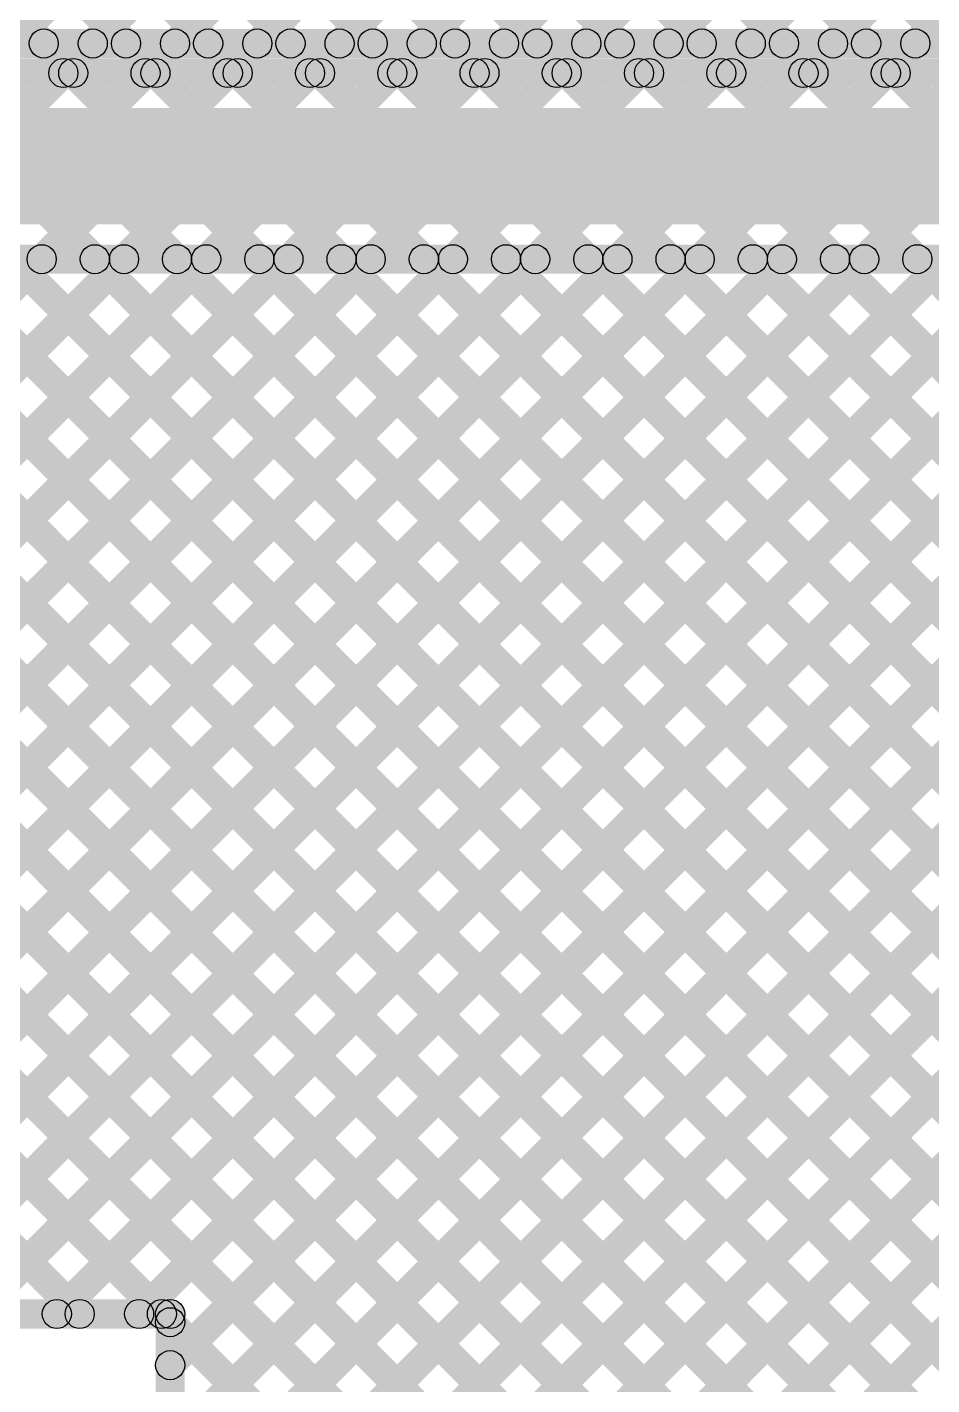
# Model space of a CAD drawing. Header units: millimetres. Extents: x -0.22 to 4.11, y -0.25 to 2.01.
# Drawn here: x 2.6453 to 2.9565, y 0.1857 to 0.6523 of the extents above; entities that cross this region are included whole.
import ezdxf

# ---------------------------------------------------------------- set-up
doc = ezdxf.new("R2010")
doc.units = ezdxf.units.MM
doc.header["$MEASUREMENT"] = 0
doc.layers.add('BottomLayer', color=5, linetype='Continuous')
doc.layers.add('TopLayer', color=1, linetype='Continuous')

msp = doc.modelspace()

# ---------------------------------------------------------------- hatches: boundary and pattern name
at = {"layer": 'BottomLayer'}
for points in [[(2.20655, 0.20652), (2.19948, 0.21359), (3.72238, 1.7365), (3.72946, 1.72943)], [(2.20655, 0.20652), (2.19948, 0.21359), (3.72238, 1.7365), (3.72946, 1.72943)], [(2.23483, 0.20652), (2.22776, 0.21359), (3.73107, 1.7169), (3.73814, 1.70983)], [(2.23483, 0.20652), (2.22776, 0.21359), (3.73107, 1.7169), (3.73814, 1.70983)], [(2.26312, 0.20652), (2.25605, 0.21359), (3.74338, 1.70092), (3.75045, 1.69385)], [(2.26312, 0.20652), (2.25605, 0.21359), (3.74338, 1.70092), (3.75045, 1.69385)], [(2.2914, 0.20652), (2.28433, 0.21359), (3.75898, 1.68825), (3.76606, 1.68118)], [(2.2914, 0.20652), (2.28433, 0.21359), (3.75898, 1.68825), (3.76606, 1.68118)], [(2.31968, 0.20652), (2.31261, 0.21359), (3.77815, 1.67913), (3.78522, 1.67206)], [(2.31968, 0.20652), (2.31261, 0.21359), (3.77815, 1.67913), (3.78522, 1.67206)], [(2.34797, 0.20652), (2.3409, 0.21359), (3.791, 1.66369), (3.79807, 1.65662)], [(2.34797, 0.20652), (2.3409, 0.21359), (3.791, 1.66369), (3.79807, 1.65662)], [(2.37625, 0.20652), (2.36918, 0.21359), (3.791, 1.63541), (3.79807, 1.62834)], [(2.37625, 0.20652), (2.36918, 0.21359), (3.791, 1.63541), (3.79807, 1.62834)], [(2.40454, 0.20652), (2.39747, 0.21359), (3.791, 1.60712), (3.79807, 1.60005)], [(2.40454, 0.20652), (2.39747, 0.21359), (3.791, 1.60712), (3.79807, 1.60005)], [(2.43282, 0.20652), (2.42575, 0.21359), (3.677, 1.46484), (3.68407, 1.45777)], [(2.43282, 0.20652), (2.42575, 0.21359), (3.677, 1.46484), (3.68407, 1.45777)], [(2.46111, 0.20652), (2.45404, 0.21359), (3.677, 1.43655), (3.68407, 1.42948)], [(2.46111, 0.20652), (2.45404, 0.21359), (3.677, 1.43655), (3.68407, 1.42948)], [(2.48939, 0.20652), (2.48232, 0.21359), (3.677, 1.40827), (3.68407, 1.4012)], [(2.48939, 0.20652), (2.48232, 0.21359), (3.677, 1.40827), (3.68407, 1.4012)], [(2.51767, 0.20652), (2.5106, 0.21359), (3.677, 1.37999), (3.68407, 1.37291)], [(2.51767, 0.20652), (2.5106, 0.21359), (3.677, 1.37999), (3.68407, 1.37291)], [(2.54596, 0.20652), (2.53889, 0.21359), (3.677, 1.3517), (3.68407, 1.34463)], [(2.54596, 0.20652), (2.53889, 0.21359), (3.677, 1.3517), (3.68407, 1.34463)], [(2.28168, 1.32011), (2.28875, 1.32718), (3.59801, 0.01792), (3.59094, 0.01085)], [(2.28168, 1.32011), (2.28875, 1.32718), (3.59801, 0.01792), (3.59094, 0.01085)], [(2.57424, 0.20652), (2.56717, 0.21359), (3.677, 1.32342), (3.68407, 1.31635)], [(2.57424, 0.20652), (2.56717, 0.21359), (3.677, 1.32342), (3.68407, 1.31635)], [(2.28168, 1.29182), (2.28875, 1.29889), (3.56972, 0.01792), (3.56265, 0.01085)], [(2.28168, 1.29182), (2.28875, 1.29889), (3.56972, 0.01792), (3.56265, 0.01085)], [(2.60253, 0.20652), (2.59546, 0.21359), (3.677, 1.29513), (3.68407, 1.28806)], [(2.60253, 0.20652), (2.59546, 0.21359), (3.677, 1.29513), (3.68407, 1.28806)], [(2.28168, 1.26354), (2.28875, 1.27061), (3.54144, 0.01792), (3.53437, 0.01085)], [(2.28168, 1.26354), (2.28875, 1.27061), (3.54144, 0.01792), (3.53437, 0.01085)], [(2.63081, 0.20652), (2.62374, 0.21359), (3.677, 1.26685), (3.68407, 1.25978)], [(2.63081, 0.20652), (2.62374, 0.21359), (3.677, 1.26685), (3.68407, 1.25978)], [(2.28168, 1.23525), (2.28875, 1.24232), (3.51315, 0.01792), (3.50608, 0.01085)], [(2.28168, 1.23525), (2.28875, 1.24232), (3.51315, 0.01792), (3.50608, 0.01085)], [(2.6591, 0.20652), (2.65203, 0.21359), (3.677, 1.23856), (3.68407, 1.23149)], [(2.6591, 0.20652), (2.65203, 0.21359), (3.677, 1.23856), (3.68407, 1.23149)], [(2.68738, 0.20652), (2.68031, 0.21359), (3.69075, 1.22403), (3.69782, 1.21696)], [(2.68738, 0.20652), (2.68031, 0.21359), (3.69075, 1.22403), (3.69782, 1.21696)], [(2.69807, 0.16064), (2.691, 0.16771), (3.74732, 1.22403), (3.75439, 1.21696)], [(2.69807, 0.13236), (2.691, 0.13943), (3.7756, 1.22403), (3.78267, 1.21696)], [(2.69807, 0.18892), (2.691, 0.196), (3.71903, 1.22403), (3.72611, 1.21696)], [(2.69807, 0.16064), (2.691, 0.16771), (3.74732, 1.22403), (3.75439, 1.21696)], [(2.69807, 0.13236), (2.691, 0.13943), (3.7756, 1.22403), (3.78267, 1.21696)], [(2.69807, 0.18892), (2.691, 0.196), (3.71903, 1.22403), (3.72611, 1.21696)], [(2.28168, 1.20697), (2.28875, 1.21404), (3.48487, 0.01792), (3.4778, 0.01085)], [(2.28168, 1.20697), (2.28875, 1.21404), (3.48487, 0.01792), (3.4778, 0.01085)], [(2.69807, 0.10407), (2.691, 0.11114), (3.791, 1.21114), (3.79807, 1.20407)], [(2.69807, 0.10407), (2.691, 0.11114), (3.791, 1.21114), (3.79807, 1.20407)], [(2.28168, 1.17868), (2.28875, 1.18575), (3.45659, 0.01792), (3.44951, 0.01085)], [(2.28168, 1.17868), (2.28875, 1.18575), (3.45659, 0.01792), (3.44951, 0.01085)], [(2.69807, 0.07579), (2.691, 0.08286), (3.791, 1.18286), (3.79807, 1.17579)], [(2.69807, 0.07579), (2.691, 0.08286), (3.791, 1.18286), (3.79807, 1.17579)], [(2.28168, 1.1504), (2.28875, 1.15747), (3.4283, 0.01792), (3.42123, 0.01085)], [(2.28168, 1.1504), (2.28875, 1.15747), (3.4283, 0.01792), (3.42123, 0.01085)], [(2.69807, 0.0475), (2.691, 0.05457), (3.791, 1.15457), (3.79807, 1.1475)], [(2.69807, 0.0475), (2.691, 0.05457), (3.791, 1.15457), (3.79807, 1.1475)], [(2.28168, 1.12212), (2.28875, 1.12919), (3.40002, 0.01792), (3.39295, 0.01085)], [(2.28168, 1.12212), (2.28875, 1.12919), (3.40002, 0.01792), (3.39295, 0.01085)], [(2.69807, 0.01922), (2.691, 0.02629), (3.791, 1.12629), (3.79807, 1.11922)], [(2.69807, 0.01922), (2.691, 0.02629), (3.791, 1.12629), (3.79807, 1.11922)], [(2.28168, 1.09383), (2.28875, 1.1009), (3.37173, 0.01792), (3.36466, 0.01085)], [(2.28168, 1.09383), (2.28875, 1.1009), (3.37173, 0.01792), (3.36466, 0.01085)], [(2.71799, 0.01085), (2.71091, 0.01792), (3.791, 1.09801), (3.79807, 1.09093)], [(2.71799, 0.01085), (2.71091, 0.01792), (3.791, 1.09801), (3.79807, 1.09093)], [(2.28168, 1.06555), (2.28875, 1.07262), (3.34345, 0.01792), (3.33638, 0.01085)], [(2.28168, 1.06555), (2.28875, 1.07262), (3.34345, 0.01792), (3.33638, 0.01085)], [(2.74627, 0.01085), (2.7392, 0.01792), (3.791, 1.06972), (3.79807, 1.06265)], [(2.74627, 0.01085), (2.7392, 0.01792), (3.791, 1.06972), (3.79807, 1.06265)], [(2.28168, 1.03726), (2.28875, 1.04433), (3.31516, 0.01792), (3.30809, 0.01085)], [(2.28168, 1.03726), (2.28875, 1.04433), (3.31516, 0.01792), (3.30809, 0.01085)], [(2.77455, 0.01085), (2.76748, 0.01792), (3.791, 1.04144), (3.79807, 1.03437)], [(2.77455, 0.01085), (2.76748, 0.01792), (3.791, 1.04144), (3.79807, 1.03437)], [(2.28168, 1.00898), (2.28875, 1.01605), (3.28688, 0.01792), (3.27981, 0.01085)], [(2.28168, 1.00898), (2.28875, 1.01605), (3.28688, 0.01792), (3.27981, 0.01085)], [(2.28168, 0.98069), (2.28875, 0.98776), (3.2586, 0.01792), (3.25152, 0.01085)], [(2.28168, 0.98069), (2.28875, 0.98776), (3.2586, 0.01792), (3.25152, 0.01085)], [(2.28168, 0.95241), (2.28875, 0.95948), (3.23031, 0.01792), (3.22324, 0.01085)], [(2.28168, 0.95241), (2.28875, 0.95948), (3.23031, 0.01792), (3.22324, 0.01085)], [(2.28142, 0.92439), (2.28849, 0.93146), (3.20203, 0.01792), (3.19496, 0.01085)], [(2.28142, 0.92439), (2.28849, 0.93146), (3.20203, 0.01792), (3.19496, 0.01085)], [(2.27198, 0.90554), (2.27905, 0.91261), (3.17374, 0.01792), (3.16667, 0.01085)], [(2.27198, 0.90554), (2.27905, 0.91261), (3.17374, 0.01792), (3.16667, 0.01085)], [(2.25784, 0.8914), (2.26491, 0.89847), (3.14546, 0.01792), (3.13839, 0.01085)], [(2.25784, 0.8914), (2.26491, 0.89847), (3.14546, 0.01792), (3.13839, 0.01085)], [(2.2437, 0.87726), (2.25077, 0.88433), (3.11717, 0.01792), (3.1101, 0.01085)], [(2.2437, 0.87726), (2.25077, 0.88433), (3.11717, 0.01792), (3.1101, 0.01085)], [(2.22955, 0.86312), (2.23663, 0.87019), (3.08889, 0.01792), (3.08182, 0.01085)], [(2.22955, 0.86312), (2.23663, 0.87019), (3.08889, 0.01792), (3.08182, 0.01085)], [(2.239, 0.82539), (2.24607, 0.83246), (3.06061, 0.01792), (3.05353, 0.01085)], [(2.239, 0.82539), (2.24607, 0.83246), (3.06061, 0.01792), (3.05353, 0.01085)], [(2.239, 0.7971), (2.24607, 0.80418), (3.03232, 0.01792), (3.02525, 0.01085)], [(2.239, 0.7971), (2.24607, 0.80418), (3.03232, 0.01792), (3.02525, 0.01085)], [(2.239, 0.76882), (2.24607, 0.77589), (3.00404, 0.01792), (2.99697, 0.01085)], [(2.239, 0.76882), (2.24607, 0.77589), (3.00404, 0.01792), (2.99697, 0.01085)], [(2.239, 0.74054), (2.24607, 0.74761), (2.97575, 0.01792), (2.96868, 0.01085)], [(2.239, 0.74054), (2.24607, 0.74761), (2.97575, 0.01792), (2.96868, 0.01085)], [(2.239, 0.71225), (2.24607, 0.71932), (2.94747, 0.01792), (2.9404, 0.01085)], [(2.239, 0.71225), (2.24607, 0.71932), (2.94747, 0.01792), (2.9404, 0.01085)], [(2.239, 0.68397), (2.24607, 0.69104), (2.91918, 0.01792), (2.91211, 0.01085)], [(2.239, 0.68397), (2.24607, 0.69104), (2.91918, 0.01792), (2.91211, 0.01085)], [(2.239, 0.65568), (2.24607, 0.66275), (2.69523, 0.21359), (2.68816, 0.20652)], [(2.239, 0.65568), (2.24607, 0.66275), (2.69523, 0.21359), (2.68816, 0.20652)], [(2.23949, 0.62691), (2.24656, 0.63398), (2.66695, 0.21359), (2.65987, 0.20652)], [(2.23949, 0.62691), (2.24656, 0.63398), (2.66695, 0.21359), (2.65987, 0.20652)], [(1.11853, 0.20506), (1.11853, 0.21506), (2.69453, 0.21506), (2.69453, 0.20506)], [(1.11853, 0.20506), (1.11853, 0.21506), (2.69453, 0.21506), (2.69453, 0.20506)], [(2.68953, 0.21006), (2.69953, 0.21006), (2.69953, 0.01439), (2.68953, 0.01439)], [(2.68953, 0.21006), (2.69953, 0.21006), (2.69953, 0.01439), (2.68953, 0.01439)], [(2.691, 0.20368), (2.69807, 0.21075), (2.8909, 0.01792), (2.88383, 0.01085)], [(2.691, 0.20368), (2.69807, 0.21075), (2.8909, 0.01792), (2.88383, 0.01085)]]:
    msp.add_hatch(color=5, dxfattribs=at).paths.add_polyline_path(points)
h = msp.add_hatch(color=5, dxfattribs=at)
edge = h.paths.add_edge_path()
edge.add_arc((2.65556, 0.21006), 0.005, 0, 360)
h = msp.add_hatch(color=5, dxfattribs=at)
edge = h.paths.add_edge_path()
edge.add_arc((2.65556, 0.21006), 0.005, 0, 360)
h = msp.add_hatch(color=5, dxfattribs=at)
edge = h.paths.add_edge_path()
edge.add_arc((2.66341, 0.21006), 0.005, 0, 360)
h = msp.add_hatch(color=5, dxfattribs=at)
edge = h.paths.add_edge_path()
edge.add_arc((2.66341, 0.21006), 0.005, 0, 360)
h = msp.add_hatch(color=5, dxfattribs=at)
edge = h.paths.add_edge_path()
edge.add_arc((2.68385, 0.21006), 0.005, 0, 360)
h = msp.add_hatch(color=5, dxfattribs=at)
edge = h.paths.add_edge_path()
edge.add_arc((2.68385, 0.21006), 0.005, 0, 360)
h = msp.add_hatch(color=5, dxfattribs=at)
edge = h.paths.add_edge_path()
edge.add_arc((2.69169, 0.21006), 0.005, 0, 360)
h = msp.add_hatch(color=5, dxfattribs=at)
edge = h.paths.add_edge_path()
edge.add_arc((2.69169, 0.21006), 0.005, 0, 360)
h = msp.add_hatch(color=5, dxfattribs=at)
edge = h.paths.add_edge_path()
edge.add_arc((2.69453, 0.21006), 0.005, 0, 360)
h = msp.add_hatch(color=5, dxfattribs=at)
edge = h.paths.add_edge_path()
edge.add_arc((2.69453, 0.21006), 0.005, 0, 360)
h = msp.add_hatch(color=5, dxfattribs=at)
edge = h.paths.add_edge_path()
edge.add_arc((2.69453, 0.21006), 0.005, 0, 360)
h = msp.add_hatch(color=5, dxfattribs=at)
edge = h.paths.add_edge_path()
edge.add_arc((2.69453, 0.21006), 0.005, 0, 360)
h = msp.add_hatch(color=5, dxfattribs=at)
edge = h.paths.add_edge_path()
edge.add_arc((2.69453, 0.20722), 0.005, 0, 360)
h = msp.add_hatch(color=5, dxfattribs=at)
edge = h.paths.add_edge_path()
edge.add_arc((2.69453, 0.20722), 0.005, 0, 360)
h = msp.add_hatch(color=5, dxfattribs=at)
edge = h.paths.add_edge_path()
edge.add_arc((2.69453, 0.19246), 0.005, 0, 360)
h = msp.add_hatch(color=5, dxfattribs=at)
edge = h.paths.add_edge_path()
edge.add_arc((2.69453, 0.19246), 0.005, 0, 360)
at = {"layer": 'TopLayer'}
for points in [[(1.86437, 0.64168), (1.86437, 0.65168), (3.43781, 0.65168), (3.43781, 0.64168)], [(1.86437, 0.64168), (1.86437, 0.65168), (3.43781, 0.65168), (3.43781, 0.64168)], [(2.64751, 0.64315), (2.65458, 0.65022), (2.66472, 0.64008), (2.65765, 0.63301)], [(2.64751, 0.64315), (2.65458, 0.65022), (2.66472, 0.64008), (2.65765, 0.63301)], [(2.66132, 0.63301), (2.65425, 0.64008), (2.66439, 0.65022), (2.67146, 0.64315)], [(2.66132, 0.63301), (2.65425, 0.64008), (2.66439, 0.65022), (2.67146, 0.64315)], [(2.67579, 0.64315), (2.68287, 0.65022), (2.69301, 0.64008), (2.68594, 0.63301)], [(2.67579, 0.64315), (2.68287, 0.65022), (2.69301, 0.64008), (2.68594, 0.63301)], [(2.6896, 0.63301), (2.68253, 0.64008), (2.69267, 0.65022), (2.69974, 0.64315)], [(2.6896, 0.63301), (2.68253, 0.64008), (2.69267, 0.65022), (2.69974, 0.64315)], [(2.70408, 0.64315), (2.71115, 0.65022), (2.72129, 0.64008), (2.71422, 0.63301)], [(2.70408, 0.64315), (2.71115, 0.65022), (2.72129, 0.64008), (2.71422, 0.63301)], [(2.71789, 0.63301), (2.71082, 0.64008), (2.72096, 0.65022), (2.72803, 0.64315)], [(2.71789, 0.63301), (2.71082, 0.64008), (2.72096, 0.65022), (2.72803, 0.64315)], [(2.73236, 0.64315), (2.73943, 0.65022), (2.74957, 0.64008), (2.7425, 0.63301)], [(2.73236, 0.64315), (2.73943, 0.65022), (2.74957, 0.64008), (2.7425, 0.63301)], [(2.74617, 0.63301), (2.7391, 0.64008), (2.74924, 0.65022), (2.75631, 0.64315)], [(2.74617, 0.63301), (2.7391, 0.64008), (2.74924, 0.65022), (2.75631, 0.64315)], [(2.76065, 0.64315), (2.76772, 0.65022), (2.77786, 0.64008), (2.77079, 0.63301)], [(2.76065, 0.64315), (2.76772, 0.65022), (2.77786, 0.64008), (2.77079, 0.63301)], [(2.77446, 0.63301), (2.76739, 0.64008), (2.77753, 0.65022), (2.7846, 0.64315)], [(2.77446, 0.63301), (2.76739, 0.64008), (2.77753, 0.65022), (2.7846, 0.64315)], [(2.78893, 0.64315), (2.796, 0.65022), (2.80614, 0.64008), (2.79907, 0.63301)], [(2.78893, 0.64315), (2.796, 0.65022), (2.80614, 0.64008), (2.79907, 0.63301)], [(2.80274, 0.63301), (2.79567, 0.64008), (2.80581, 0.65022), (2.81288, 0.64315)], [(2.80274, 0.63301), (2.79567, 0.64008), (2.80581, 0.65022), (2.81288, 0.64315)], [(2.81722, 0.64315), (2.82429, 0.65022), (2.83443, 0.64008), (2.82736, 0.63301)], [(2.81722, 0.64315), (2.82429, 0.65022), (2.83443, 0.64008), (2.82736, 0.63301)], [(2.83103, 0.63301), (2.82395, 0.64008), (2.8341, 0.65022), (2.84117, 0.64315)], [(2.83103, 0.63301), (2.82395, 0.64008), (2.8341, 0.65022), (2.84117, 0.64315)], [(2.8455, 0.64315), (2.85257, 0.65022), (2.86271, 0.64008), (2.85564, 0.63301)], [(2.8455, 0.64315), (2.85257, 0.65022), (2.86271, 0.64008), (2.85564, 0.63301)], [(2.85931, 0.63301), (2.85224, 0.64008), (2.86238, 0.65022), (2.86945, 0.64315)], [(2.85931, 0.63301), (2.85224, 0.64008), (2.86238, 0.65022), (2.86945, 0.64315)], [(2.87379, 0.64315), (2.88086, 0.65022), (2.891, 0.64008), (2.88393, 0.63301)], [(2.87379, 0.64315), (2.88086, 0.65022), (2.891, 0.64008), (2.88393, 0.63301)], [(2.88759, 0.63301), (2.88052, 0.64008), (2.89066, 0.65022), (2.89773, 0.64315)], [(2.88759, 0.63301), (2.88052, 0.64008), (2.89066, 0.65022), (2.89773, 0.64315)], [(2.90207, 0.64315), (2.90914, 0.65022), (2.91928, 0.64008), (2.91221, 0.63301)], [(2.90207, 0.64315), (2.90914, 0.65022), (2.91928, 0.64008), (2.91221, 0.63301)], [(2.91588, 0.63301), (2.90881, 0.64008), (2.91895, 0.65022), (2.92602, 0.64315)], [(2.91588, 0.63301), (2.90881, 0.64008), (2.91895, 0.65022), (2.92602, 0.64315)], [(2.93035, 0.64315), (2.93742, 0.65022), (2.94757, 0.64008), (2.94049, 0.63301)], [(2.93035, 0.64315), (2.93742, 0.65022), (2.94757, 0.64008), (2.94049, 0.63301)], [(2.94416, 0.63301), (2.93709, 0.64008), (2.94723, 0.65022), (2.9543, 0.64315)], [(2.94416, 0.63301), (2.93709, 0.64008), (2.94723, 0.65022), (2.9543, 0.64315)], [(2.20053, 0.63154), (2.20053, 0.64154), (3.28807, 0.64154), (3.28807, 0.63154)], [(2.20053, 0.63154), (2.20053, 0.64154), (3.28807, 0.64154), (3.28807, 0.63154)], [(2.20053, 0.58454), (2.20053, 0.62454), (3.28807, 0.62454), (3.28807, 0.58454)], [(2.20053, 0.56754), (2.20053, 0.57754), (3.27481, 0.57754), (3.27481, 0.56754)], [(2.20053, 0.56754), (2.20053, 0.57754), (3.27481, 0.57754), (3.27481, 0.56754)], [(2.2914, 0.20652), (2.28433, 0.21359), (2.64682, 0.57608), (2.65389, 0.56901)], [(2.2914, 0.20652), (2.28433, 0.21359), (2.64682, 0.57608), (2.65389, 0.56901)], [(2.29739, 0.56901), (2.30446, 0.57608), (2.66695, 0.21359), (2.65987, 0.20652)], [(2.29739, 0.56901), (2.30446, 0.57608), (2.66695, 0.21359), (2.65987, 0.20652)], [(2.31968, 0.20652), (2.31261, 0.21359), (2.6751, 0.57608), (2.68217, 0.56901)], [(2.31968, 0.20652), (2.31261, 0.21359), (2.6751, 0.57608), (2.68217, 0.56901)], [(2.32567, 0.56901), (2.33274, 0.57608), (2.69523, 0.21359), (2.68816, 0.20652)], [(2.32567, 0.56901), (2.33274, 0.57608), (2.69523, 0.21359), (2.68816, 0.20652)], [(2.34797, 0.20652), (2.3409, 0.21359), (2.70339, 0.57608), (2.71046, 0.56901)], [(2.34797, 0.20652), (2.3409, 0.21359), (2.70339, 0.57608), (2.71046, 0.56901)], [(2.35396, 0.56901), (2.36103, 0.57608), (2.91918, 0.01792), (2.91211, 0.01085)], [(2.35396, 0.56901), (2.36103, 0.57608), (2.91918, 0.01792), (2.91211, 0.01085)], [(2.37625, 0.20652), (2.36918, 0.21359), (2.73167, 0.57608), (2.73874, 0.56901)], [(2.37625, 0.20652), (2.36918, 0.21359), (2.73167, 0.57608), (2.73874, 0.56901)], [(2.38224, 0.56901), (2.38931, 0.57608), (2.94747, 0.01792), (2.9404, 0.01085)], [(2.38224, 0.56901), (2.38931, 0.57608), (2.94747, 0.01792), (2.9404, 0.01085)], [(2.40454, 0.20652), (2.39747, 0.21359), (2.75995, 0.57608), (2.76703, 0.56901)], [(2.40454, 0.20652), (2.39747, 0.21359), (2.75995, 0.57608), (2.76703, 0.56901)], [(2.41052, 0.56901), (2.41759, 0.57608), (2.97575, 0.01792), (2.96868, 0.01085)], [(2.41052, 0.56901), (2.41759, 0.57608), (2.97575, 0.01792), (2.96868, 0.01085)], [(2.43282, 0.20652), (2.42575, 0.21359), (2.78824, 0.57608), (2.79531, 0.56901)], [(2.43282, 0.20652), (2.42575, 0.21359), (2.78824, 0.57608), (2.79531, 0.56901)], [(2.43881, 0.56901), (2.44588, 0.57608), (3.00404, 0.01792), (2.99697, 0.01085)], [(2.43881, 0.56901), (2.44588, 0.57608), (3.00404, 0.01792), (2.99697, 0.01085)], [(2.46111, 0.20652), (2.45404, 0.21359), (2.81652, 0.57608), (2.82359, 0.56901)], [(2.46111, 0.20652), (2.45404, 0.21359), (2.81652, 0.57608), (2.82359, 0.56901)], [(2.46709, 0.56901), (2.47416, 0.57608), (3.03232, 0.01792), (3.02525, 0.01085)], [(2.46709, 0.56901), (2.47416, 0.57608), (3.03232, 0.01792), (3.02525, 0.01085)], [(2.48939, 0.20652), (2.48232, 0.21359), (2.84481, 0.57608), (2.85188, 0.56901)], [(2.48939, 0.20652), (2.48232, 0.21359), (2.84481, 0.57608), (2.85188, 0.56901)], [(2.49538, 0.56901), (2.50245, 0.57608), (3.06061, 0.01792), (3.05353, 0.01085)], [(2.49538, 0.56901), (2.50245, 0.57608), (3.06061, 0.01792), (3.05353, 0.01085)], [(2.51767, 0.20652), (2.5106, 0.21359), (2.87309, 0.57608), (2.88016, 0.56901)], [(2.51767, 0.20652), (2.5106, 0.21359), (2.87309, 0.57608), (2.88016, 0.56901)], [(2.52366, 0.56901), (2.53073, 0.57608), (3.08889, 0.01792), (3.08182, 0.01085)], [(2.52366, 0.56901), (2.53073, 0.57608), (3.08889, 0.01792), (3.08182, 0.01085)], [(2.54596, 0.20652), (2.53889, 0.21359), (2.90138, 0.57608), (2.90845, 0.56901)], [(2.54596, 0.20652), (2.53889, 0.21359), (2.90138, 0.57608), (2.90845, 0.56901)], [(2.55195, 0.56901), (2.55902, 0.57608), (3.11717, 0.01792), (3.1101, 0.01085)], [(2.55195, 0.56901), (2.55902, 0.57608), (3.11717, 0.01792), (3.1101, 0.01085)], [(2.57424, 0.20652), (2.56717, 0.21359), (2.92966, 0.57608), (2.93673, 0.56901)], [(2.57424, 0.20652), (2.56717, 0.21359), (2.92966, 0.57608), (2.93673, 0.56901)], [(2.58023, 0.56901), (2.5873, 0.57608), (3.14546, 0.01792), (3.13839, 0.01085)], [(2.58023, 0.56901), (2.5873, 0.57608), (3.14546, 0.01792), (3.13839, 0.01085)], [(2.60253, 0.20652), (2.59546, 0.21359), (2.95794, 0.57608), (2.96502, 0.56901)], [(2.60253, 0.20652), (2.59546, 0.21359), (2.95794, 0.57608), (2.96502, 0.56901)], [(2.60851, 0.56901), (2.61558, 0.57608), (3.17374, 0.01792), (3.16667, 0.01085)], [(2.60851, 0.56901), (2.61558, 0.57608), (3.17374, 0.01792), (3.16667, 0.01085)], [(2.63081, 0.20652), (2.62374, 0.21359), (2.98623, 0.57608), (2.9933, 0.56901)], [(2.63081, 0.20652), (2.62374, 0.21359), (2.98623, 0.57608), (2.9933, 0.56901)], [(2.6368, 0.56901), (2.64387, 0.57608), (3.20203, 0.01792), (3.19496, 0.01085)], [(2.6368, 0.56901), (2.64387, 0.57608), (3.20203, 0.01792), (3.19496, 0.01085)], [(2.6591, 0.20652), (2.65203, 0.21359), (3.01451, 0.57608), (3.02158, 0.56901)], [(2.6591, 0.20652), (2.65203, 0.21359), (3.01451, 0.57608), (3.02158, 0.56901)], [(2.66508, 0.56901), (2.67215, 0.57608), (3.23031, 0.01792), (3.22324, 0.01085)], [(2.66508, 0.56901), (2.67215, 0.57608), (3.23031, 0.01792), (3.22324, 0.01085)], [(2.68738, 0.20652), (2.68031, 0.21359), (3.0428, 0.57608), (3.04987, 0.56901)], [(2.68738, 0.20652), (2.68031, 0.21359), (3.0428, 0.57608), (3.04987, 0.56901)], [(2.69807, 0.16064), (2.691, 0.16771), (3.09937, 0.57608), (3.10644, 0.56901)], [(2.69807, 0.13236), (2.691, 0.13943), (3.12765, 0.57608), (3.13472, 0.56901)], [(2.69807, 0.18892), (2.691, 0.196), (3.07108, 0.57608), (3.07815, 0.56901)], [(2.69807, 0.07579), (2.691, 0.08286), (3.18422, 0.57608), (3.19129, 0.56901)], [(2.69807, 0.10407), (2.691, 0.11114), (3.15594, 0.57608), (3.16301, 0.56901)], [(2.69807, 0.16064), (2.691, 0.16771), (3.09937, 0.57608), (3.10644, 0.56901)], [(2.69807, 0.13236), (2.691, 0.13943), (3.12765, 0.57608), (3.13472, 0.56901)], [(2.69807, 0.18892), (2.691, 0.196), (3.07108, 0.57608), (3.07815, 0.56901)], [(2.69807, 0.07579), (2.691, 0.08286), (3.18422, 0.57608), (3.19129, 0.56901)], [(2.69807, 0.10407), (2.691, 0.11114), (3.15594, 0.57608), (3.16301, 0.56901)], [(2.69337, 0.56901), (2.70044, 0.57608), (3.2586, 0.01792), (3.25152, 0.01085)], [(2.69337, 0.56901), (2.70044, 0.57608), (3.2586, 0.01792), (3.25152, 0.01085)], [(2.72165, 0.56901), (2.72872, 0.57608), (3.28688, 0.01792), (3.27981, 0.01085)], [(2.72165, 0.56901), (2.72872, 0.57608), (3.28688, 0.01792), (3.27981, 0.01085)], [(2.74994, 0.56901), (2.75701, 0.57608), (3.31516, 0.01792), (3.30809, 0.01085)], [(2.74994, 0.56901), (2.75701, 0.57608), (3.31516, 0.01792), (3.30809, 0.01085)], [(2.77822, 0.56901), (2.78529, 0.57608), (3.34345, 0.01792), (3.33638, 0.01085)], [(2.77822, 0.56901), (2.78529, 0.57608), (3.34345, 0.01792), (3.33638, 0.01085)], [(2.8065, 0.56901), (2.81357, 0.57608), (3.15274, 0.23692), (3.14567, 0.22985)], [(2.8065, 0.56901), (2.81357, 0.57608), (3.15274, 0.23692), (3.14567, 0.22985)], [(2.83479, 0.56901), (2.84186, 0.57608), (3.15274, 0.2652), (3.14567, 0.25813)], [(2.83479, 0.56901), (2.84186, 0.57608), (3.15274, 0.2652), (3.14567, 0.25813)], [(2.86307, 0.56901), (2.87014, 0.57608), (3.15274, 0.29349), (3.14567, 0.28642)], [(2.86307, 0.56901), (2.87014, 0.57608), (3.15274, 0.29349), (3.14567, 0.28642)], [(2.89136, 0.56901), (2.89843, 0.57608), (3.15474, 0.31977), (3.14767, 0.31269)], [(2.89136, 0.56901), (2.89843, 0.57608), (3.15474, 0.31977), (3.14767, 0.31269)], [(2.91964, 0.56901), (2.92671, 0.57608), (3.18303, 0.31977), (3.17596, 0.31269)], [(2.91964, 0.56901), (2.92671, 0.57608), (3.18303, 0.31977), (3.17596, 0.31269)], [(2.94793, 0.56901), (2.955, 0.57608), (3.21131, 0.31977), (3.20424, 0.31269)], [(2.94793, 0.56901), (2.955, 0.57608), (3.21131, 0.31977), (3.20424, 0.31269)], [(2.69807, 0.0475), (2.691, 0.05457), (3.14567, 0.50924), (3.15274, 0.50217)], [(2.69807, 0.0475), (2.691, 0.05457), (3.14567, 0.50924), (3.15274, 0.50217)], [(2.69807, 0.01922), (2.691, 0.02629), (3.14567, 0.48096), (3.15274, 0.47389)], [(2.69807, 0.01922), (2.691, 0.02629), (3.14567, 0.48096), (3.15274, 0.47389)], [(2.71799, 0.01085), (2.71091, 0.01792), (3.14567, 0.45267), (3.15274, 0.4456)], [(2.71799, 0.01085), (2.71091, 0.01792), (3.14567, 0.45267), (3.15274, 0.4456)], [(2.74627, 0.01085), (2.7392, 0.01792), (3.15484, 0.43356), (3.16191, 0.42649)], [(2.74627, 0.01085), (2.7392, 0.01792), (3.15484, 0.43356), (3.16191, 0.42649)], [(2.77455, 0.01085), (2.76748, 0.01792), (3.18312, 0.43356), (3.19019, 0.42649)], [(2.77455, 0.01085), (2.76748, 0.01792), (3.18312, 0.43356), (3.19019, 0.42649)], [(1.11853, 0.20506), (1.11853, 0.21506), (2.69453, 0.21506), (2.69453, 0.20506)], [(1.11853, 0.20506), (1.11853, 0.21506), (2.69453, 0.21506), (2.69453, 0.20506)], [(2.68953, 0.21006), (2.69953, 0.21006), (2.69953, 0.01439), (2.68953, 0.01439)], [(2.68953, 0.21006), (2.69953, 0.21006), (2.69953, 0.01439), (2.68953, 0.01439)], [(2.691, 0.20368), (2.69807, 0.21075), (2.8909, 0.01792), (2.88383, 0.01085)], [(2.691, 0.20368), (2.69807, 0.21075), (2.8909, 0.01792), (2.88383, 0.01085)]]:
    msp.add_hatch(color=1, dxfattribs=at).paths.add_polyline_path(points)
h = msp.add_hatch(color=1, dxfattribs=at)
edge = h.paths.add_edge_path()
edge.add_arc((2.65105, 0.64668), 0.005, 0, 360)
h = msp.add_hatch(color=1, dxfattribs=at)
edge = h.paths.add_edge_path()
edge.add_arc((2.65105, 0.64668), 0.005, 0, 360)
h = msp.add_hatch(color=1, dxfattribs=at)
edge = h.paths.add_edge_path()
edge.add_arc((2.66792, 0.64668), 0.005, 0, 360)
h = msp.add_hatch(color=1, dxfattribs=at)
edge = h.paths.add_edge_path()
edge.add_arc((2.66792, 0.64668), 0.005, 0, 360)
h = msp.add_hatch(color=1, dxfattribs=at)
edge = h.paths.add_edge_path()
edge.add_arc((2.67933, 0.64668), 0.005, 0, 360)
h = msp.add_hatch(color=1, dxfattribs=at)
edge = h.paths.add_edge_path()
edge.add_arc((2.67933, 0.64668), 0.005, 0, 360)
h = msp.add_hatch(color=1, dxfattribs=at)
edge = h.paths.add_edge_path()
edge.add_arc((2.69621, 0.64668), 0.005, 0, 360)
h = msp.add_hatch(color=1, dxfattribs=at)
edge = h.paths.add_edge_path()
edge.add_arc((2.69621, 0.64668), 0.005, 0, 360)
h = msp.add_hatch(color=1, dxfattribs=at)
edge = h.paths.add_edge_path()
edge.add_arc((2.70761, 0.64668), 0.005, 0, 360)
h = msp.add_hatch(color=1, dxfattribs=at)
edge = h.paths.add_edge_path()
edge.add_arc((2.70761, 0.64668), 0.005, 0, 360)
h = msp.add_hatch(color=1, dxfattribs=at)
edge = h.paths.add_edge_path()
edge.add_arc((2.72449, 0.64668), 0.005, 0, 360)
h = msp.add_hatch(color=1, dxfattribs=at)
edge = h.paths.add_edge_path()
edge.add_arc((2.72449, 0.64668), 0.005, 0, 360)
h = msp.add_hatch(color=1, dxfattribs=at)
edge = h.paths.add_edge_path()
edge.add_arc((2.7359, 0.64668), 0.005, 0, 360)
h = msp.add_hatch(color=1, dxfattribs=at)
edge = h.paths.add_edge_path()
edge.add_arc((2.7359, 0.64668), 0.005, 0, 360)
h = msp.add_hatch(color=1, dxfattribs=at)
edge = h.paths.add_edge_path()
edge.add_arc((2.75278, 0.64668), 0.005, 0, 360)
h = msp.add_hatch(color=1, dxfattribs=at)
edge = h.paths.add_edge_path()
edge.add_arc((2.75278, 0.64668), 0.005, 0, 360)
h = msp.add_hatch(color=1, dxfattribs=at)
edge = h.paths.add_edge_path()
edge.add_arc((2.76418, 0.64668), 0.005, 0, 360)
h = msp.add_hatch(color=1, dxfattribs=at)
edge = h.paths.add_edge_path()
edge.add_arc((2.76418, 0.64668), 0.005, 0, 360)
h = msp.add_hatch(color=1, dxfattribs=at)
edge = h.paths.add_edge_path()
edge.add_arc((2.78106, 0.64668), 0.005, 0, 360)
h = msp.add_hatch(color=1, dxfattribs=at)
edge = h.paths.add_edge_path()
edge.add_arc((2.78106, 0.64668), 0.005, 0, 360)
h = msp.add_hatch(color=1, dxfattribs=at)
edge = h.paths.add_edge_path()
edge.add_arc((2.79247, 0.64668), 0.005, 0, 360)
h = msp.add_hatch(color=1, dxfattribs=at)
edge = h.paths.add_edge_path()
edge.add_arc((2.79247, 0.64668), 0.005, 0, 360)
h = msp.add_hatch(color=1, dxfattribs=at)
edge = h.paths.add_edge_path()
edge.add_arc((2.80935, 0.64668), 0.005, 0, 360)
h = msp.add_hatch(color=1, dxfattribs=at)
edge = h.paths.add_edge_path()
edge.add_arc((2.80935, 0.64668), 0.005, 0, 360)
h = msp.add_hatch(color=1, dxfattribs=at)
edge = h.paths.add_edge_path()
edge.add_arc((2.82075, 0.64668), 0.005, 0, 360)
h = msp.add_hatch(color=1, dxfattribs=at)
edge = h.paths.add_edge_path()
edge.add_arc((2.82075, 0.64668), 0.005, 0, 360)
h = msp.add_hatch(color=1, dxfattribs=at)
edge = h.paths.add_edge_path()
edge.add_arc((2.83763, 0.64668), 0.005, 0, 360)
h = msp.add_hatch(color=1, dxfattribs=at)
edge = h.paths.add_edge_path()
edge.add_arc((2.83763, 0.64668), 0.005, 0, 360)
h = msp.add_hatch(color=1, dxfattribs=at)
edge = h.paths.add_edge_path()
edge.add_arc((2.84904, 0.64668), 0.005, 0, 360)
h = msp.add_hatch(color=1, dxfattribs=at)
edge = h.paths.add_edge_path()
edge.add_arc((2.84904, 0.64668), 0.005, 0, 360)
h = msp.add_hatch(color=1, dxfattribs=at)
edge = h.paths.add_edge_path()
edge.add_arc((2.86592, 0.64668), 0.005, 0, 360)
h = msp.add_hatch(color=1, dxfattribs=at)
edge = h.paths.add_edge_path()
edge.add_arc((2.86592, 0.64668), 0.005, 0, 360)
h = msp.add_hatch(color=1, dxfattribs=at)
edge = h.paths.add_edge_path()
edge.add_arc((2.87732, 0.64668), 0.005, 0, 360)
h = msp.add_hatch(color=1, dxfattribs=at)
edge = h.paths.add_edge_path()
edge.add_arc((2.87732, 0.64668), 0.005, 0, 360)
h = msp.add_hatch(color=1, dxfattribs=at)
edge = h.paths.add_edge_path()
edge.add_arc((2.8942, 0.64668), 0.005, 0, 360)
h = msp.add_hatch(color=1, dxfattribs=at)
edge = h.paths.add_edge_path()
edge.add_arc((2.8942, 0.64668), 0.005, 0, 360)
h = msp.add_hatch(color=1, dxfattribs=at)
edge = h.paths.add_edge_path()
edge.add_arc((2.9056, 0.64668), 0.005, 0, 360)
h = msp.add_hatch(color=1, dxfattribs=at)
edge = h.paths.add_edge_path()
edge.add_arc((2.9056, 0.64668), 0.005, 0, 360)
h = msp.add_hatch(color=1, dxfattribs=at)
edge = h.paths.add_edge_path()
edge.add_arc((2.92248, 0.64668), 0.005, 0, 360)
h = msp.add_hatch(color=1, dxfattribs=at)
edge = h.paths.add_edge_path()
edge.add_arc((2.92248, 0.64668), 0.005, 0, 360)
h = msp.add_hatch(color=1, dxfattribs=at)
edge = h.paths.add_edge_path()
edge.add_arc((2.93389, 0.64668), 0.005, 0, 360)
h = msp.add_hatch(color=1, dxfattribs=at)
edge = h.paths.add_edge_path()
edge.add_arc((2.93389, 0.64668), 0.005, 0, 360)
h = msp.add_hatch(color=1, dxfattribs=at)
edge = h.paths.add_edge_path()
edge.add_arc((2.95077, 0.64668), 0.005, 0, 360)
h = msp.add_hatch(color=1, dxfattribs=at)
edge = h.paths.add_edge_path()
edge.add_arc((2.95077, 0.64668), 0.005, 0, 360)
h = msp.add_hatch(color=1, dxfattribs=at)
edge = h.paths.add_edge_path()
edge.add_arc((2.65778, 0.63654), 0.005, 0, 360)
h = msp.add_hatch(color=1, dxfattribs=at)
edge = h.paths.add_edge_path()
edge.add_arc((2.65778, 0.63654), 0.005, 0, 360)
h = msp.add_hatch(color=1, dxfattribs=at)
edge = h.paths.add_edge_path()
edge.add_arc((2.66119, 0.63654), 0.005, 0, 360)
h = msp.add_hatch(color=1, dxfattribs=at)
edge = h.paths.add_edge_path()
edge.add_arc((2.66119, 0.63654), 0.005, 0, 360)
h = msp.add_hatch(color=1, dxfattribs=at)
edge = h.paths.add_edge_path()
edge.add_arc((2.68607, 0.63654), 0.005, 0, 360)
h = msp.add_hatch(color=1, dxfattribs=at)
edge = h.paths.add_edge_path()
edge.add_arc((2.68607, 0.63654), 0.005, 0, 360)
h = msp.add_hatch(color=1, dxfattribs=at)
edge = h.paths.add_edge_path()
edge.add_arc((2.68947, 0.63654), 0.005, 0, 360)
h = msp.add_hatch(color=1, dxfattribs=at)
edge = h.paths.add_edge_path()
edge.add_arc((2.68947, 0.63654), 0.005, 0, 360)
h = msp.add_hatch(color=1, dxfattribs=at)
edge = h.paths.add_edge_path()
edge.add_arc((2.71435, 0.63654), 0.005, 0, 360)
h = msp.add_hatch(color=1, dxfattribs=at)
edge = h.paths.add_edge_path()
edge.add_arc((2.71435, 0.63654), 0.005, 0, 360)
h = msp.add_hatch(color=1, dxfattribs=at)
edge = h.paths.add_edge_path()
edge.add_arc((2.71776, 0.63654), 0.005, 0, 360)
h = msp.add_hatch(color=1, dxfattribs=at)
edge = h.paths.add_edge_path()
edge.add_arc((2.71776, 0.63654), 0.005, 0, 360)
h = msp.add_hatch(color=1, dxfattribs=at)
edge = h.paths.add_edge_path()
edge.add_arc((2.74264, 0.63654), 0.005, 0, 360)
h = msp.add_hatch(color=1, dxfattribs=at)
edge = h.paths.add_edge_path()
edge.add_arc((2.74264, 0.63654), 0.005, 0, 360)
h = msp.add_hatch(color=1, dxfattribs=at)
edge = h.paths.add_edge_path()
edge.add_arc((2.74604, 0.63654), 0.005, 0, 360)
h = msp.add_hatch(color=1, dxfattribs=at)
edge = h.paths.add_edge_path()
edge.add_arc((2.74604, 0.63654), 0.005, 0, 360)
h = msp.add_hatch(color=1, dxfattribs=at)
edge = h.paths.add_edge_path()
edge.add_arc((2.77092, 0.63654), 0.005, 0, 360)
h = msp.add_hatch(color=1, dxfattribs=at)
edge = h.paths.add_edge_path()
edge.add_arc((2.77092, 0.63654), 0.005, 0, 360)
h = msp.add_hatch(color=1, dxfattribs=at)
edge = h.paths.add_edge_path()
edge.add_arc((2.77432, 0.63654), 0.005, 0, 360)
h = msp.add_hatch(color=1, dxfattribs=at)
edge = h.paths.add_edge_path()
edge.add_arc((2.77432, 0.63654), 0.005, 0, 360)
h = msp.add_hatch(color=1, dxfattribs=at)
edge = h.paths.add_edge_path()
edge.add_arc((2.79921, 0.63654), 0.005, 0, 360)
h = msp.add_hatch(color=1, dxfattribs=at)
edge = h.paths.add_edge_path()
edge.add_arc((2.79921, 0.63654), 0.005, 0, 360)
h = msp.add_hatch(color=1, dxfattribs=at)
edge = h.paths.add_edge_path()
edge.add_arc((2.80261, 0.63654), 0.005, 0, 360)
h = msp.add_hatch(color=1, dxfattribs=at)
edge = h.paths.add_edge_path()
edge.add_arc((2.80261, 0.63654), 0.005, 0, 360)
h = msp.add_hatch(color=1, dxfattribs=at)
edge = h.paths.add_edge_path()
edge.add_arc((2.82749, 0.63654), 0.005, 0, 360)
h = msp.add_hatch(color=1, dxfattribs=at)
edge = h.paths.add_edge_path()
edge.add_arc((2.82749, 0.63654), 0.005, 0, 360)
h = msp.add_hatch(color=1, dxfattribs=at)
edge = h.paths.add_edge_path()
edge.add_arc((2.83089, 0.63654), 0.005, 0, 360)
h = msp.add_hatch(color=1, dxfattribs=at)
edge = h.paths.add_edge_path()
edge.add_arc((2.83089, 0.63654), 0.005, 0, 360)
h = msp.add_hatch(color=1, dxfattribs=at)
edge = h.paths.add_edge_path()
edge.add_arc((2.85577, 0.63654), 0.005, 0, 360)
h = msp.add_hatch(color=1, dxfattribs=at)
edge = h.paths.add_edge_path()
edge.add_arc((2.85577, 0.63654), 0.005, 0, 360)
h = msp.add_hatch(color=1, dxfattribs=at)
edge = h.paths.add_edge_path()
edge.add_arc((2.85918, 0.63654), 0.005, 0, 360)
h = msp.add_hatch(color=1, dxfattribs=at)
edge = h.paths.add_edge_path()
edge.add_arc((2.85918, 0.63654), 0.005, 0, 360)
h = msp.add_hatch(color=1, dxfattribs=at)
edge = h.paths.add_edge_path()
edge.add_arc((2.88406, 0.63654), 0.005, 0, 360)
h = msp.add_hatch(color=1, dxfattribs=at)
edge = h.paths.add_edge_path()
edge.add_arc((2.88406, 0.63654), 0.005, 0, 360)
h = msp.add_hatch(color=1, dxfattribs=at)
edge = h.paths.add_edge_path()
edge.add_arc((2.88746, 0.63654), 0.005, 0, 360)
h = msp.add_hatch(color=1, dxfattribs=at)
edge = h.paths.add_edge_path()
edge.add_arc((2.88746, 0.63654), 0.005, 0, 360)
h = msp.add_hatch(color=1, dxfattribs=at)
edge = h.paths.add_edge_path()
edge.add_arc((2.91234, 0.63654), 0.005, 0, 360)
h = msp.add_hatch(color=1, dxfattribs=at)
edge = h.paths.add_edge_path()
edge.add_arc((2.91234, 0.63654), 0.005, 0, 360)
h = msp.add_hatch(color=1, dxfattribs=at)
edge = h.paths.add_edge_path()
edge.add_arc((2.91575, 0.63654), 0.005, 0, 360)
h = msp.add_hatch(color=1, dxfattribs=at)
edge = h.paths.add_edge_path()
edge.add_arc((2.91575, 0.63654), 0.005, 0, 360)
h = msp.add_hatch(color=1, dxfattribs=at)
edge = h.paths.add_edge_path()
edge.add_arc((2.94063, 0.63654), 0.005, 0, 360)
h = msp.add_hatch(color=1, dxfattribs=at)
edge = h.paths.add_edge_path()
edge.add_arc((2.94063, 0.63654), 0.005, 0, 360)
h = msp.add_hatch(color=1, dxfattribs=at)
edge = h.paths.add_edge_path()
edge.add_arc((2.94403, 0.63654), 0.005, 0, 360)
h = msp.add_hatch(color=1, dxfattribs=at)
edge = h.paths.add_edge_path()
edge.add_arc((2.94403, 0.63654), 0.005, 0, 360)
h = msp.add_hatch(color=1, dxfattribs=at)
edge = h.paths.add_edge_path()
edge.add_arc((2.65035, 0.57254), 0.005, 0, 360)
h = msp.add_hatch(color=1, dxfattribs=at)
edge = h.paths.add_edge_path()
edge.add_arc((2.65035, 0.57254), 0.005, 0, 360)
h = msp.add_hatch(color=1, dxfattribs=at)
edge = h.paths.add_edge_path()
edge.add_arc((2.66862, 0.57254), 0.005, 0, 360)
h = msp.add_hatch(color=1, dxfattribs=at)
edge = h.paths.add_edge_path()
edge.add_arc((2.66862, 0.57254), 0.005, 0, 360)
h = msp.add_hatch(color=1, dxfattribs=at)
edge = h.paths.add_edge_path()
edge.add_arc((2.67864, 0.57254), 0.005, 0, 360)
h = msp.add_hatch(color=1, dxfattribs=at)
edge = h.paths.add_edge_path()
edge.add_arc((2.67864, 0.57254), 0.005, 0, 360)
h = msp.add_hatch(color=1, dxfattribs=at)
edge = h.paths.add_edge_path()
edge.add_arc((2.6969, 0.57254), 0.005, 0, 360)
h = msp.add_hatch(color=1, dxfattribs=at)
edge = h.paths.add_edge_path()
edge.add_arc((2.6969, 0.57254), 0.005, 0, 360)
h = msp.add_hatch(color=1, dxfattribs=at)
edge = h.paths.add_edge_path()
edge.add_arc((2.70692, 0.57254), 0.005, 0, 360)
h = msp.add_hatch(color=1, dxfattribs=at)
edge = h.paths.add_edge_path()
edge.add_arc((2.70692, 0.57254), 0.005, 0, 360)
h = msp.add_hatch(color=1, dxfattribs=at)
edge = h.paths.add_edge_path()
edge.add_arc((2.72519, 0.57254), 0.005, 0, 360)
h = msp.add_hatch(color=1, dxfattribs=at)
edge = h.paths.add_edge_path()
edge.add_arc((2.72519, 0.57254), 0.005, 0, 360)
h = msp.add_hatch(color=1, dxfattribs=at)
edge = h.paths.add_edge_path()
edge.add_arc((2.73521, 0.57254), 0.005, 0, 360)
h = msp.add_hatch(color=1, dxfattribs=at)
edge = h.paths.add_edge_path()
edge.add_arc((2.73521, 0.57254), 0.005, 0, 360)
h = msp.add_hatch(color=1, dxfattribs=at)
edge = h.paths.add_edge_path()
edge.add_arc((2.75347, 0.57254), 0.005, 0, 360)
h = msp.add_hatch(color=1, dxfattribs=at)
edge = h.paths.add_edge_path()
edge.add_arc((2.75347, 0.57254), 0.005, 0, 360)
h = msp.add_hatch(color=1, dxfattribs=at)
edge = h.paths.add_edge_path()
edge.add_arc((2.76349, 0.57254), 0.005, 0, 360)
h = msp.add_hatch(color=1, dxfattribs=at)
edge = h.paths.add_edge_path()
edge.add_arc((2.76349, 0.57254), 0.005, 0, 360)
h = msp.add_hatch(color=1, dxfattribs=at)
edge = h.paths.add_edge_path()
edge.add_arc((2.78176, 0.57254), 0.005, 0, 360)
h = msp.add_hatch(color=1, dxfattribs=at)
edge = h.paths.add_edge_path()
edge.add_arc((2.78176, 0.57254), 0.005, 0, 360)
h = msp.add_hatch(color=1, dxfattribs=at)
edge = h.paths.add_edge_path()
edge.add_arc((2.79177, 0.57254), 0.005, 0, 360)
h = msp.add_hatch(color=1, dxfattribs=at)
edge = h.paths.add_edge_path()
edge.add_arc((2.79177, 0.57254), 0.005, 0, 360)
h = msp.add_hatch(color=1, dxfattribs=at)
edge = h.paths.add_edge_path()
edge.add_arc((2.81004, 0.57254), 0.005, 0, 360)
h = msp.add_hatch(color=1, dxfattribs=at)
edge = h.paths.add_edge_path()
edge.add_arc((2.81004, 0.57254), 0.005, 0, 360)
h = msp.add_hatch(color=1, dxfattribs=at)
edge = h.paths.add_edge_path()
edge.add_arc((2.82006, 0.57254), 0.005, 0, 360)
h = msp.add_hatch(color=1, dxfattribs=at)
edge = h.paths.add_edge_path()
edge.add_arc((2.82006, 0.57254), 0.005, 0, 360)
h = msp.add_hatch(color=1, dxfattribs=at)
edge = h.paths.add_edge_path()
edge.add_arc((2.83832, 0.57254), 0.005, 0, 360)
h = msp.add_hatch(color=1, dxfattribs=at)
edge = h.paths.add_edge_path()
edge.add_arc((2.83832, 0.57254), 0.005, 0, 360)
h = msp.add_hatch(color=1, dxfattribs=at)
edge = h.paths.add_edge_path()
edge.add_arc((2.84834, 0.57254), 0.005, 0, 360)
h = msp.add_hatch(color=1, dxfattribs=at)
edge = h.paths.add_edge_path()
edge.add_arc((2.84834, 0.57254), 0.005, 0, 360)
h = msp.add_hatch(color=1, dxfattribs=at)
edge = h.paths.add_edge_path()
edge.add_arc((2.86661, 0.57254), 0.005, 0, 360)
h = msp.add_hatch(color=1, dxfattribs=at)
edge = h.paths.add_edge_path()
edge.add_arc((2.86661, 0.57254), 0.005, 0, 360)
h = msp.add_hatch(color=1, dxfattribs=at)
edge = h.paths.add_edge_path()
edge.add_arc((2.87663, 0.57254), 0.005, 0, 360)
h = msp.add_hatch(color=1, dxfattribs=at)
edge = h.paths.add_edge_path()
edge.add_arc((2.87663, 0.57254), 0.005, 0, 360)
h = msp.add_hatch(color=1, dxfattribs=at)
edge = h.paths.add_edge_path()
edge.add_arc((2.89489, 0.57254), 0.005, 0, 360)
h = msp.add_hatch(color=1, dxfattribs=at)
edge = h.paths.add_edge_path()
edge.add_arc((2.89489, 0.57254), 0.005, 0, 360)
h = msp.add_hatch(color=1, dxfattribs=at)
edge = h.paths.add_edge_path()
edge.add_arc((2.90491, 0.57254), 0.005, 0, 360)
h = msp.add_hatch(color=1, dxfattribs=at)
edge = h.paths.add_edge_path()
edge.add_arc((2.90491, 0.57254), 0.005, 0, 360)
h = msp.add_hatch(color=1, dxfattribs=at)
edge = h.paths.add_edge_path()
edge.add_arc((2.92318, 0.57254), 0.005, 0, 360)
h = msp.add_hatch(color=1, dxfattribs=at)
edge = h.paths.add_edge_path()
edge.add_arc((2.92318, 0.57254), 0.005, 0, 360)
h = msp.add_hatch(color=1, dxfattribs=at)
edge = h.paths.add_edge_path()
edge.add_arc((2.9332, 0.57254), 0.005, 0, 360)
h = msp.add_hatch(color=1, dxfattribs=at)
edge = h.paths.add_edge_path()
edge.add_arc((2.9332, 0.57254), 0.005, 0, 360)
h = msp.add_hatch(color=1, dxfattribs=at)
edge = h.paths.add_edge_path()
edge.add_arc((2.95146, 0.57254), 0.005, 0, 360)
h = msp.add_hatch(color=1, dxfattribs=at)
edge = h.paths.add_edge_path()
edge.add_arc((2.95146, 0.57254), 0.005, 0, 360)
h = msp.add_hatch(color=1, dxfattribs=at)
edge = h.paths.add_edge_path()
edge.add_arc((2.65556, 0.21006), 0.005, 0, 360)
h = msp.add_hatch(color=1, dxfattribs=at)
edge = h.paths.add_edge_path()
edge.add_arc((2.65556, 0.21006), 0.005, 0, 360)
h = msp.add_hatch(color=1, dxfattribs=at)
edge = h.paths.add_edge_path()
edge.add_arc((2.66341, 0.21006), 0.005, 0, 360)
h = msp.add_hatch(color=1, dxfattribs=at)
edge = h.paths.add_edge_path()
edge.add_arc((2.66341, 0.21006), 0.005, 0, 360)
h = msp.add_hatch(color=1, dxfattribs=at)
edge = h.paths.add_edge_path()
edge.add_arc((2.68385, 0.21006), 0.005, 0, 360)
h = msp.add_hatch(color=1, dxfattribs=at)
edge = h.paths.add_edge_path()
edge.add_arc((2.68385, 0.21006), 0.005, 0, 360)
h = msp.add_hatch(color=1, dxfattribs=at)
edge = h.paths.add_edge_path()
edge.add_arc((2.69169, 0.21006), 0.005, 0, 360)
h = msp.add_hatch(color=1, dxfattribs=at)
edge = h.paths.add_edge_path()
edge.add_arc((2.69169, 0.21006), 0.005, 0, 360)
h = msp.add_hatch(color=1, dxfattribs=at)
edge = h.paths.add_edge_path()
edge.add_arc((2.69453, 0.21006), 0.005, 0, 360)
h = msp.add_hatch(color=1, dxfattribs=at)
edge = h.paths.add_edge_path()
edge.add_arc((2.69453, 0.21006), 0.005, 0, 360)
h = msp.add_hatch(color=1, dxfattribs=at)
edge = h.paths.add_edge_path()
edge.add_arc((2.69453, 0.21006), 0.005, 0, 360)
h = msp.add_hatch(color=1, dxfattribs=at)
edge = h.paths.add_edge_path()
edge.add_arc((2.69453, 0.21006), 0.005, 0, 360)
h = msp.add_hatch(color=1, dxfattribs=at)
edge = h.paths.add_edge_path()
edge.add_arc((2.69453, 0.20722), 0.005, 0, 360)
h = msp.add_hatch(color=1, dxfattribs=at)
edge = h.paths.add_edge_path()
edge.add_arc((2.69453, 0.20722), 0.005, 0, 360)
h = msp.add_hatch(color=1, dxfattribs=at)
edge = h.paths.add_edge_path()
edge.add_arc((2.69453, 0.19246), 0.005, 0, 360)
h = msp.add_hatch(color=1, dxfattribs=at)
edge = h.paths.add_edge_path()
edge.add_arc((2.69453, 0.19246), 0.005, 0, 360)

# ---------------------------------------------------------------- linework, layer by layer
at = {"layer": 'BottomLayer'}
for centre in [(2.65556, 0.21006), (2.65556, 0.21006), (2.66341, 0.21006), (2.66341, 0.21006), (2.68385, 0.21006), (2.68385, 0.21006), (2.69169, 0.21006), (2.69169, 0.21006), (2.69453, 0.21006), (2.69453, 0.21006), (2.69453, 0.21006), (2.69453, 0.21006), (2.69453, 0.20722), (2.69453, 0.20722), (2.69453, 0.19246), (2.69453, 0.19246)]:
    msp.add_circle(centre, 0.005, dxfattribs=at)
at = {"layer": 'TopLayer'}
for centre in [(2.65105, 0.64668), (2.65105, 0.64668), (2.66792, 0.64668), (2.66792, 0.64668), (2.67933, 0.64668), (2.67933, 0.64668), (2.69621, 0.64668), (2.69621, 0.64668), (2.70761, 0.64668), (2.70761, 0.64668), (2.72449, 0.64668), (2.72449, 0.64668), (2.7359, 0.64668), (2.7359, 0.64668), (2.75278, 0.64668), (2.75278, 0.64668), (2.76418, 0.64668), (2.76418, 0.64668), (2.78106, 0.64668), (2.78106, 0.64668), (2.79247, 0.64668), (2.79247, 0.64668), (2.80935, 0.64668), (2.80935, 0.64668), (2.82075, 0.64668), (2.82075, 0.64668), (2.83763, 0.64668), (2.83763, 0.64668), (2.84904, 0.64668), (2.84904, 0.64668), (2.86592, 0.64668), (2.86592, 0.64668), (2.87732, 0.64668), (2.87732, 0.64668), (2.8942, 0.64668), (2.8942, 0.64668), (2.9056, 0.64668), (2.9056, 0.64668), (2.92248, 0.64668), (2.92248, 0.64668), (2.93389, 0.64668), (2.93389, 0.64668), (2.95077, 0.64668), (2.95077, 0.64668), (2.65778, 0.63654), (2.65778, 0.63654), (2.66119, 0.63654), (2.66119, 0.63654), (2.68607, 0.63654), (2.68607, 0.63654), (2.68947, 0.63654), (2.68947, 0.63654), (2.71435, 0.63654), (2.71435, 0.63654), (2.71776, 0.63654), (2.71776, 0.63654), (2.74264, 0.63654), (2.74264, 0.63654), (2.74604, 0.63654), (2.74604, 0.63654), (2.77092, 0.63654), (2.77092, 0.63654), (2.77432, 0.63654), (2.77432, 0.63654), (2.79921, 0.63654), (2.79921, 0.63654), (2.80261, 0.63654), (2.80261, 0.63654), (2.82749, 0.63654), (2.82749, 0.63654), (2.83089, 0.63654), (2.83089, 0.63654), (2.85577, 0.63654), (2.85577, 0.63654), (2.85918, 0.63654), (2.85918, 0.63654), (2.88406, 0.63654), (2.88406, 0.63654), (2.88746, 0.63654), (2.88746, 0.63654), (2.91234, 0.63654), (2.91234, 0.63654), (2.91575, 0.63654), (2.91575, 0.63654), (2.94063, 0.63654), (2.94063, 0.63654), (2.94403, 0.63654), (2.94403, 0.63654), (2.65035, 0.57254), (2.65035, 0.57254), (2.66862, 0.57254), (2.66862, 0.57254), (2.67864, 0.57254), (2.67864, 0.57254), (2.6969, 0.57254), (2.6969, 0.57254), (2.70692, 0.57254), (2.70692, 0.57254), (2.72519, 0.57254), (2.72519, 0.57254), (2.73521, 0.57254), (2.73521, 0.57254), (2.75347, 0.57254), (2.75347, 0.57254), (2.76349, 0.57254), (2.76349, 0.57254), (2.78176, 0.57254), (2.78176, 0.57254), (2.79177, 0.57254), (2.79177, 0.57254), (2.81004, 0.57254), (2.81004, 0.57254), (2.82006, 0.57254), (2.82006, 0.57254), (2.83832, 0.57254), (2.83832, 0.57254), (2.84834, 0.57254), (2.84834, 0.57254), (2.86661, 0.57254), (2.86661, 0.57254), (2.87663, 0.57254), (2.87663, 0.57254), (2.89489, 0.57254), (2.89489, 0.57254), (2.90491, 0.57254), (2.90491, 0.57254), (2.92318, 0.57254), (2.92318, 0.57254), (2.9332, 0.57254), (2.9332, 0.57254), (2.95146, 0.57254), (2.95146, 0.57254), (2.65556, 0.21006), (2.65556, 0.21006), (2.66341, 0.21006), (2.66341, 0.21006), (2.68385, 0.21006), (2.68385, 0.21006), (2.69169, 0.21006), (2.69169, 0.21006), (2.69453, 0.21006), (2.69453, 0.21006), (2.69453, 0.21006), (2.69453, 0.21006), (2.69453, 0.20722), (2.69453, 0.20722), (2.69453, 0.19246), (2.69453, 0.19246)]:
    msp.add_circle(centre, 0.005, dxfattribs=at)

doc.saveas('drawing.dxf')
